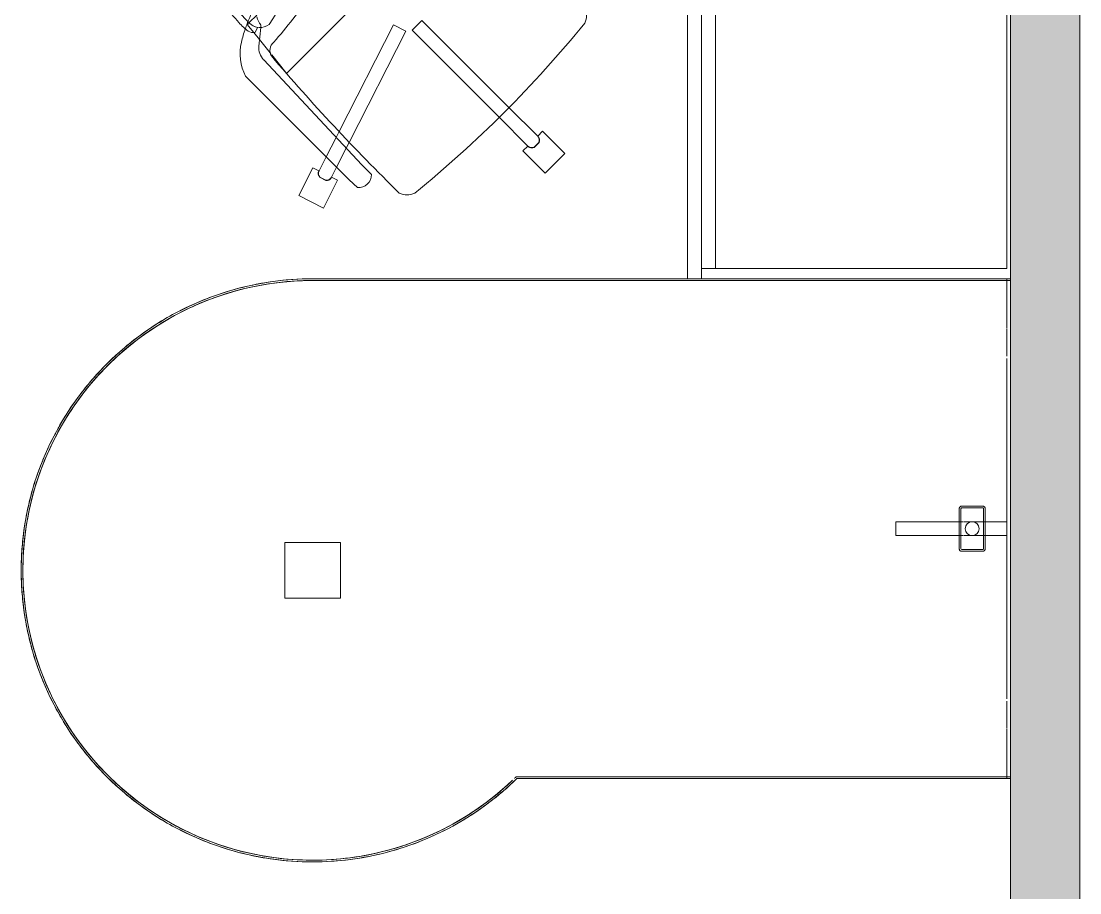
# Model space of a CAD drawing. Header units: inches. Extents: x 0 to 2535, y 0 to 2052.
# Drawn here: x 1787.1 to 1863.4, y 1925.9 to 1988.7 of the extents above; entities that cross this region are included whole.
import ezdxf

# ---------------------------------------------------------------- set-up
doc = ezdxf.new("R2010")
doc.units = ezdxf.units.IN
doc.header["$MEASUREMENT"] = 0
for name, color, linetype, lineweight in [('A-WALL-PATT', 111, 'Continuous', 13), ('I-FURN', 30, 'Continuous', 9), ('I-FURN-PNLS', 30, 'Continuous', 9), ('I-WALL', 2, 'Continuous', 13)]:
    doc.layers.add(name, color=color, linetype=linetype, lineweight=lineweight)

# ---------------------------------------------------------------- blocks, each defined once
blk = doc.blocks.new('Zira Wksta 12 - Type 1-V44-Level 07  POWER _ SIGNAL')
at = {"layer": 'I-FURN'}
for p, q in [((-58.298, 57.263), (-55.563, 54.413)), ((-55.563, 54.413), (-58.195, 57.155)), ((-55.033, 54.983), (-55.569, 54.447)), ((-52.876, 50.811), (-48.503, 55.184)), ((-55.711, 54.305), (-55.605, 54.174)), ((-55.629, 54.387), (-55.681, 54.335)), ((-55.598, 54.166), (-55.277, 53.769)), ((-54.75, 54.098), (-54.734, 54.257)), ((-45.19, 54.284), (-49.098, 46.613)), ((-45.19, 54.284), (-49.098, 46.613)), ((-44.299, 53.83), (-45.19, 54.284)), ((-44.299, 53.83), (-45.19, 54.284)), ((-43.14, 54.609), (-43.847, 53.902)), ((-43.14, 54.609), (-43.847, 53.902)), ((-36.897, 48.366), (-43.14, 54.609)), ((-36.897, 48.366), (-43.14, 54.609)), ((-55.248, 53.734), (-54.842, 53.233)), ((-55.158, 53.744), (-54.99, 54.106)), ((-54.894, 52.75), (-54.75, 54.098)), ((-48.361, 45.856), (-44.299, 53.83)), ((-48.361, 45.856), (-44.299, 53.83)), ((-43.847, 53.902), (-37.604, 47.658)), ((-43.847, 53.902), (-37.604, 47.658)), ((-54.842, 53.233), (-54.058, 52.265)), ((-54.058, 52.265), (-54.01, 52.205)), ((-53.941, 52.12), (-52.927, 50.867)), ((-47.475, 44.21), (-54.531, 51.764)), ((-55.839, 50.586), (-48.386, 43.133)), ((-52.927, 50.867), (-52.879, 50.808)), ((-34.798, 46.266), (-36.897, 48.366)), ((-34.798, 46.266), (-36.897, 48.366)), ((-37.604, 47.658), (-35.505, 45.559)), ((-37.604, 47.658), (-35.505, 45.559)), ((-49.098, 46.613), (-49.318, 46.182)), ((-49.098, 46.613), (-49.318, 46.182)), ((-34.444, 46.62), (-34.786, 46.278)), ((-34.444, 46.62), (-34.786, 46.278)), ((-32.853, 45.029), (-34.444, 46.62)), ((-32.853, 45.029), (-34.444, 46.62)), ((-49.318, 46.182), (-50.032, 44.779)), ((-49.318, 46.182), (-50.032, 44.779)), ((-48.591, 45.405), (-48.361, 45.856)), ((-48.591, 45.405), (-48.361, 45.856)), ((-35.063, 45.471), (-34.709, 45.824)), ((-35.063, 45.471), (-34.709, 45.824)), ((-34.697, 45.822), (-35.061, 45.459)), ((-34.697, 45.822), (-35.061, 45.459)), ((-49.289, 44.036), (-48.591, 45.405)), ((-49.289, 44.036), (-48.591, 45.405)), ((-35.517, 45.547), (-35.858, 45.206)), ((-35.517, 45.547), (-35.858, 45.206)), ((-35.858, 45.206), (-34.267, 43.615)), ((-35.858, 45.206), (-34.267, 43.615)), ((-34.267, 43.615), (-32.853, 45.029)), ((-34.267, 43.615), (-32.853, 45.029)), ((-50.032, 44.779), (-50.546, 43.772)), ((-50.032, 44.779), (-50.546, 43.772)), ((-50.991, 43.999), (-52.013, 41.994)), ((-50.991, 43.999), (-52.013, 41.994)), ((-50.561, 43.78), (-50.991, 43.999)), ((-50.561, 43.78), (-50.991, 43.999)), ((-49.655, 43.318), (-49.289, 44.036)), ((-49.655, 43.318), (-49.289, 44.036)), ((-46.768, 43.503), (-47.475, 44.21)), ((-50.046, 43.085), (-50.504, 43.319)), ((-50.046, 43.085), (-50.504, 43.319)), ((-50.493, 43.325), (-50.048, 43.098)), ((-50.493, 43.325), (-50.048, 43.098)), ((-50.231, 41.086), (-49.209, 43.091)), ((-50.231, 41.086), (-49.209, 43.091)), ((-49.209, 43.091), (-49.64, 43.31)), ((-49.209, 43.091), (-49.64, 43.31)), ((-48.386, 43.133), (-47.775, 42.563)), ((-52.013, 41.994), (-50.231, 41.086)), ((-52.013, 41.994), (-50.231, 41.086)), ((-53, 17), (-53, 13)), ((-49, 17), (-53, 17)), ((-53, 17), (-49, 17)), ((-53, 13), (-53, 17)), ((-49, 13), (-49, 17)), ((-49, 17), (-49, 13)), ((-53, 13), (-49, 13)), ((-49, 13), (-53, 13))]:
    blk.add_line(p, q, dxfattribs=at)
for centre, radius, start, end in [((-25.52, 36.282), 33.832, 122.22846, 147.77154), ((-76.847, 36.61), 27.198, 40.98565, 47.51182), ((-86.254, 81.008), 42.842, 319.23006, 325.02334), ((-46.772, 50.876), 9.612, 150.06659, 157.7369), ((-32.593, 54.971), 1.314, 335.04325, 24.95675), ((-53.494, 56.9), 3.739, 220.98565, 234.90642), ((-46.772, 50.876), 9.612, 158.50939, 161.00359), ((-46.772, 50.876), 9.612, 157.92701, 158.36067), ((-54.803, 55.143), 1.054, 223.82139, 259.79985), ((-54.803, 55.143), 1.054, 223.82139, 309.04463), ((-53.671, 55.165), 1.382, 192.5752, 219.91217), ((-97.293, 108.055), 84.963, 309.14745, 320.85255), ((-46.772, 50.876), 9.612, 161.00359, 166.95219), ((-55.291, 54.343), 0.613, 234.90642, 282.45732), ((-52.596, 52.226), 3.634, 166.95219, 206.82107), ((-53.509, 52.699), 1.385, 177.89216, 222.19873), ((-53.326, 52.44), 0.763, 129.23375, 210.76625), ((62.792, 151.709), 153.519, 220.47868, 225.52505), ((-35.085, 45.979), 0.406, 31.52397, 45), ((-35.085, 45.979), 0.406, 337.61986, 45), ((-35.069, 45.987), 0.407, 336.16515, 45.83485), ((-35.069, 45.987), 0.407, 336.16515, 45.83485), ((-35.085, 45.979), 0.406, 351.09589, 31.52397), ((-35.085, 45.979), 0.406, 337.61986, 351.09589), ((-35.225, 45.831), 0.407, 224.16515, 252.03303), ((-35.225, 45.831), 0.407, 224.16515, 293.83485), ((-35.217, 45.847), 0.406, 225, 238.47603), ((-35.217, 45.847), 0.406, 225, 292.38014), ((-35.217, 45.847), 0.406, 238.47603, 278.90411), ((-35.225, 45.831), 0.407, 252.03303, 265.96697), ((-35.225, 45.831), 0.407, 265.96697, 293.83485), ((-35.217, 45.847), 0.406, 278.90411, 292.38014), ((-50.201, 43.59), 0.407, 152.16515, 221.83485), ((-50.201, 43.59), 0.407, 152.16515, 221.83485), ((-50.184, 43.588), 0.406, 153, 220.38014), ((-50.184, 43.588), 0.406, 166.47603, 206.90411), ((-50.184, 43.588), 0.406, 153, 166.47603), ((-47.723, 43.518), 0.956, 266.89014, 359.10986), ((-50.184, 43.588), 0.406, 206.90411, 220.38014), ((-50.017, 43.503), 0.406, 265.61986, 333), ((-50.017, 43.503), 0.406, 265.61986, 319.52397), ((-50.005, 43.49), 0.407, 264.16515, 333.83485), ((-50.005, 43.49), 0.407, 264.16515, 319.90091), ((-50.017, 43.503), 0.406, 319.52397, 333), ((-50.005, 43.49), 0.407, 319.90091, 333.83485), ((-44.209, 43.355), 1.314, 245.04325, 294.95675)]:
    blk.add_arc(centre, radius, start, end, dxfattribs=at)
at = {"layer": 'I-FURN-PNLS'}
for p, q in [((-24, 36), (-24, 84)), ((-24, 84), (-24, 36)), ((-24, 36), (-24, 84)), ((-24, 84), (-24, 36)), ((-24, 36), (-24, 84)), ((-23, 36.75), (-23, 83.25)), ((-23, 83.25), (-23, 36.75)), ((-23, 83.25), (-23, 36.75)), ((-23, 36.75), (-23, 83.25)), ((-23, 36.75), (-23, 83.25)), ((-23, 83.25), (-23, 36.75)), ((-22, 36.75), (-22, 83.25)), ((-22, 83.25), (-22, 36.75)), ((-22, 36.75), (-22, 83.25)), ((-22, 83.25), (-22, 36.75)), ((-1, 36.75), (-1, 83.25)), ((-1, 83.25), (-1, 36.75)), ((-1, 36.75), (-1, 83.25)), ((-1, 83.25), (-1, 36.75)), ((-1, 83.25), (-1, 36.75)), ((-1, 36.75), (-1, 83.25)), ((-23, 36.75), (-22, 36.75)), ((-22, 36.75), (-23, 36.75)), ((-23, 36.75), (-1, 36.75)), ((-1, 36.75), (-23, 36.75)), ((-23, 36), (-23, 36.75)), ((-23, 36.75), (-23, 36)), ((-1, 36.75), (-23, 36.75)), ((-23, 36.75), (-23, 36)), ((-23, 36), (-23, 36.75)), ((-23, 36.75), (-1, 36.75)), ((-22, 36.75), (-1, 36.75)), ((-1, 36.75), (-22, 36.75)), ((-0.75, 36), (-51, 36)), ((-0.75, 36), (-51, 36)), ((-0.75, 36), (-51, 36)), ((-24, 36), (-51, 36)), ((-51, 35.875), (-0.75, 35.875)), ((-0.75, 35.875), (-51, 35.875)), ((-0.75, 35.875), (-51, 35.875)), ((-51, 35.875), (-0.75, 35.875)), ((-0.75, 36), (-24, 36)), ((-24, 36), (-0.75, 36)), ((-0.75, 36), (-24, 36)), ((-24, 36), (-23, 36)), ((-23, 36), (-24, 36)), ((-0.75, 36), (-24, 36)), ((-23, 36), (-0.75, 36)), ((-1, 36), (-23, 36)), ((-0.75, 36), (-1, 36)), ((-1, 36), (-1, 35.877)), ((-0.75, 36), (-1, 36)), ((-1, 36), (-0.75, 36)), ((-1, 35.877), (-1, 36)), ((-1, 35.861), (-1, 32.44)), ((-1, 32.44), (-1, 35.861)), ((-1, 32.402), (-1, 30.417)), ((-1, 30.417), (-1, 32.402)), ((-1, 30.262), (-1, 5.738)), ((-1, 18.5), (-1, 30.262)), ((-4.437, 19.437), (-4.437, 16.562)), ((-4.437, 16.562), (-4.437, 19.437)), ((-4.312, 19.437), (-4.312, 19.29)), ((-4.312, 19.29), (-4.312, 19.437)), ((-4.312, 19.255), (-4.312, 16.745)), ((-4.312, 16.745), (-4.312, 19.255)), ((-2.75, 19.625), (-4.25, 19.625)), ((-4.25, 19.625), (-2.75, 19.625)), ((-4.182, 19.5), (-4.25, 19.5)), ((-4.25, 19.5), (-4.182, 19.5)), ((-2.833, 19.5), (-4.167, 19.5)), ((-4.167, 19.5), (-2.833, 19.5)), ((-2.75, 19.5), (-2.818, 19.5)), ((-2.818, 19.5), (-2.75, 19.5)), ((-2.687, 19.29), (-2.687, 19.437)), ((-2.687, 19.437), (-2.687, 19.29)), ((-2.687, 16.745), (-2.687, 19.255)), ((-2.687, 19.255), (-2.687, 16.745)), ((-2.562, 16.562), (-2.562, 19.437)), ((-2.562, 19.437), (-2.562, 16.562)), ((-9, 18.5), (-9, 17.5)), ((-5.891, 18.5), (-9, 18.5)), ((-9, 18.5), (-5.891, 18.5)), ((-9, 17.5), (-9, 18.5)), ((-4.437, 18.5), (-5.868, 18.5)), ((-5.868, 18.5), (-4.437, 18.5)), ((-4.312, 18.5), (-4.437, 18.5)), ((-4.437, 18.5), (-4.312, 18.5)), ((-4.152, 18.5), (-4.312, 18.5)), ((-4.312, 18.5), (-4.152, 18.5)), ((-3.644, 18.5), (-4.112, 18.5)), ((-4.112, 18.5), (-3.644, 18.5)), ((-3.361, 18.5), (-3.639, 18.5)), ((-3.639, 18.5), (-3.361, 18.5)), ((-2.888, 18.5), (-3.356, 18.5)), ((-3.356, 18.5), (-2.888, 18.5)), ((-2.687, 18.5), (-2.848, 18.5)), ((-2.848, 18.5), (-2.687, 18.5)), ((-2.563, 18.5), (-2.687, 18.5)), ((-2.687, 18.5), (-2.563, 18.5)), ((-1, 18.5), (-2.562, 18.5)), ((-2.562, 18.5), (-1, 18.5)), ((-1, 17.5), (-1, 18.5)), ((-1, 18.5), (-1, 17.5)), ((-1, 17.5), (-1, 18.5)), ((-9, 17.5), (-7.549, 17.5)), ((-7.549, 17.5), (-9, 17.5)), ((-7.527, 17.5), (-4.437, 17.5)), ((-4.437, 17.5), (-7.527, 17.5)), ((-4.437, 17.5), (-4.312, 17.5)), ((-4.312, 17.5), (-4.437, 17.5)), ((-4.312, 17.5), (-4.152, 17.5)), ((-4.152, 17.5), (-4.312, 17.5)), ((-4.112, 17.5), (-3.644, 17.5)), ((-3.644, 17.5), (-4.112, 17.5)), ((-3.639, 17.5), (-3.361, 17.5)), ((-3.361, 17.5), (-3.639, 17.5)), ((-3.356, 17.5), (-2.888, 17.5)), ((-2.888, 17.5), (-3.356, 17.5)), ((-2.848, 17.5), (-2.687, 17.5)), ((-2.687, 17.5), (-2.848, 17.5)), ((-2.687, 17.5), (-2.562, 17.5)), ((-2.562, 17.5), (-2.687, 17.5)), ((-2.562, 17.5), (-1, 17.5)), ((-1, 17.5), (-2.562, 17.5)), ((-1, 5.738), (-1, 17.5)), ((-4.312, 16.71), (-4.312, 16.562)), ((-4.312, 16.562), (-4.312, 16.71)), ((-4.25, 16.5), (-4.182, 16.5)), ((-4.182, 16.5), (-4.25, 16.5)), ((-4.25, 16.375), (-2.75, 16.375)), ((-2.75, 16.375), (-4.25, 16.375)), ((-4.167, 16.5), (-2.833, 16.5)), ((-2.833, 16.5), (-4.167, 16.5)), ((-2.818, 16.5), (-2.75, 16.5)), ((-2.75, 16.5), (-2.818, 16.5)), ((-2.687, 16.562), (-2.687, 16.71)), ((-2.687, 16.71), (-2.687, 16.562)), ((-1, 5.583), (-1, 3.598)), ((-1, 3.598), (-1, 5.583)), ((-1, 3.566), (-1, 0.125)), ((-1, 0.125), (-1, 3.566)), ((-0.75, 0.125), (-36.354, 0.125)), ((-36.354, 0.125), (-0.75, 0.125)), ((-36.354, 0.125), (-0.75, 0.125)), ((-0.75, 0.125), (-36.354, 0.125)), ((-36.303, 0), (-0.75, 0)), ((-1, 0.122), (-1, 0)), ((-1, 0), (-1, 0.122)), ((-36.303, 0), (-0.75, 0)), ((-36.303, 0), (-0.75, 0)), ((-0.75, 0), (-36.303, 0)), ((-1, 0), (-0.75, 0)), ((-0.75, 0), (-1, 0))]:
    blk.add_line(p, q, dxfattribs=at)
for centre, radius, start, end in [((-51, 15), 21, 90, 270), ((-51, 15), 21, 90, 270), ((-51, 15), 20.875, 90, 180), ((-51, 15), 20.875, 90, 180), ((-51, 15), 20.875, 90, 147.27273), ((-51, 15), 21, 90, 98.38202), ((-51, 15), 21, 90, 98.38202), ((-51, 15), 20.875, 90, 98.18182), ((-51, 15), 21, 106.76444, 110.10307), ((-51, 15), 21, 106.76444, 110.10307), ((-51, 15), 21, 101.16837, 106.76444), ((-51, 15), 21, 101.16837, 106.76444), ((-51, 15), 20.875, 98.18182, 106.36364), ((-51, 15), 21, 98.38202, 101.16837), ((-51, 15), 21, 98.38202, 101.16837), ((-51, 15), 21, 110.10307, 115.14733), ((-51, 15), 21, 110.10307, 115.14733), ((-51, 15), 20.875, 106.36364, 114.54545), ((-51, 15), 20.875, 114.54545, 130.90909), ((-51, 15), 21, 115.14733, 118.71869), ((-51, 15), 21, 115.14733, 118.71869), ((-51, 15), 21, 118.71869, 123.53081), ((-51, 15), 21, 118.71869, 123.53081), ((-51, 15), 21, 123.53081, 127.22796), ((-51, 15), 21, 123.53081, 127.22796), ((-51, 15), 21, 127.22796, 131.91499), ((-51, 15), 21, 127.22796, 131.91499), ((-51, 15), 20.875, 130.90909, 171.81818), ((-51, 15), 21, 131.91499, 135.6889), ((-51, 15), 21, 131.91499, 135.6889), ((-51, 15), 21, 135.6889, 140.30003), ((-51, 15), 21, 135.6889, 140.30003), ((-51, 15), 21, 140.30003, 144.12384), ((-51, 15), 21, 140.30003, 144.12384), ((-51, 15), 21, 144.12384, 148.68613), ((-51, 15), 21, 144.12384, 148.68613), ((-51, 15), 20.875, 147.27273, 180), ((-51, 15), 21, 150.28592, 152.54318), ((-51, 15), 21, 150.28592, 152.54318), ((-51, 15), 21, 148.68613, 150.2368), ((-51, 15), 21, 148.68613, 150.2368), ((-51, 15), 21, 152.54318, 157.07354), ((-51, 15), 21, 152.54318, 157.07354), ((-51, 15), 21, 157.07354, 158.94016), ((-51, 15), 21, 157.07354, 158.94016), ((-51, 15), 21, 159.046, 160.95245), ((-51, 15), 21, 159.046, 160.95245), ((-51, 15), 21, 160.95245, 165.46261), ((-51, 15), 21, 160.95245, 165.46261), ((-51, 15), 21, 165.46261, 169.35484), ((-51, 15), 21, 165.46261, 169.35484), ((-4.25, 19.437), 0.187, 90, 180), ((-4.25, 19.437), 0.187, 165, 180), ((-4.25, 19.437), 0.187, 90, 165), ((-4.25, 19.437), 0.0625, 90, 180), ((-4.25, 19.437), 0.0625, 135, 180), ((-4.25, 19.437), 0.0625, 90, 135), ((-2.75, 19.437), 0.188, 360, 90), ((-2.75, 19.437), 0.187, 15, 90), ((-2.75, 19.437), 0.0625, 75, 90), ((-2.75, 19.437), 0.0625, 0, 90), ((-2.75, 19.437), 0.0625, 45, 75), ((-2.75, 19.437), 0.0625, 15, 45), ((-2.75, 19.437), 0.0625, 360, 15), ((-2.75, 19.437), 0.187, 0, 15), ((-51, 15), 21, 169.35484, 173.85378), ((-51, 15), 21, 169.35484, 173.85378), ((-3.5, 18), 0.5, 90, 270), ((-3.5, 18), 0.5, 90, 270), ((-3.5, 18), 0.5, 270, 90), ((-3.5, 18), 0.5, 270, 90), ((-51, 15), 20.875, 171.81818, 180), ((-51, 15), 21, 173.85378, 177.75233), ((-51, 15), 21, 173.85378, 177.75233), ((-4.25, 16.562), 0.187, 180, 270), ((-4.25, 16.562), 0.188, 180, 195), ((-4.25, 16.562), 0.187, 195, 270), ((-4.25, 16.562), 0.0625, 180, 270), ((-4.25, 16.562), 0.0625, 180, 270), ((-2.75, 16.562), 0.187, 270, 0), ((-2.75, 16.562), 0.0625, 270, 0), ((-2.75, 16.562), 0.188, 270, 345), ((-2.75, 16.562), 0.0625, 270, 300), ((-2.75, 16.562), 0.0625, 300, 330), ((-2.75, 16.562), 0.0625, 330, 0), ((-2.75, 16.562), 0.187, 345, 0), ((-51, 15), 21, 177.75233, 180), ((-51, 15), 21, 177.75233, 180), ((-51, 15), 21, 180, 182.24767), ((-51, 15), 21, 180, 182.24767), ((-51, 15), 20.875, 180, 188.18182), ((-51, 15), 20.875, 180, 270), ((-51, 15), 20.875, 180, 220.90909), ((-51, 15), 20.875, 180, 270), ((-51, 15), 21, 182.24767, 186.14622), ((-51, 15), 21, 182.24767, 186.14622), ((-51, 15), 21, 186.14622, 190.64516), ((-51, 15), 21, 186.14622, 190.64516), ((-51, 15), 20.875, 188.18182, 204.54545), ((-51, 15), 21, 190.64516, 194.53739), ((-51, 15), 21, 190.64516, 194.53739), ((-51, 15), 21, 194.53739, 199.04755), ((-51, 15), 21, 194.53739, 199.04755), ((-51, 15), 21, 199.04755, 201.05984), ((-51, 15), 21, 199.04755, 201.05984), ((-51, 15), 21, 201.13026, 202.92646), ((-51, 15), 21, 201.13026, 202.92646), ((-51, 15), 21, 202.92646, 207.45682), ((-51, 15), 21, 202.92646, 207.45682), ((-51, 15), 20.875, 204.54545, 237.27273), ((-51, 15), 21, 207.45682, 211.31387), ((-51, 15), 21, 207.45682, 211.31387), ((-51, 15), 21, 211.31387, 215.87616), ((-51, 15), 21, 211.31387, 215.87616), ((-51, 15), 21, 215.87616, 219.69997), ((-51, 15), 21, 215.87616, 219.69997), ((-51, 15), 21, 219.69997, 224.3111), ((-51, 15), 21, 219.69997, 224.3111), ((-51, 15), 20.875, 220.90909, 229.09091), ((-51, 15), 21, 224.3111, 228.08501), ((-51, 15), 21, 224.3111, 228.08501), ((-51, 15), 21, 270, 314.41531), ((-51, 15), 20.875, 314.12733, 314.36622), ((-51, 15), 20.875, 314.12733, 314.36622), ((-51, 15), 20.875, 314.12733, 314.36622), ((-51, 15), 20.875, 314.12733, 314.36622), ((-51, 15), 20.875, 314.36622, 314.5552), ((-51, 15), 20.875, 314.36622, 314.5552), ((-51, 15), 20.875, 314.36622, 314.5552), ((-51, 15), 20.875, 314.36622, 314.5552), ((-51, 15), 21, 228.08501, 232.77204), ((-51, 15), 21, 228.08501, 232.77204), ((-51, 15), 21, 270, 314.41531), ((-51, 15), 21, 270, 314.41531), ((-51, 15), 20.875, 270, 313.60546), ((-51, 15), 20.875, 277.42587, 313.60546), ((-51, 15), 20.875, 292.2776, 313.60546), ((-51, 15), 20.875, 307.12933, 313.60546), ((-51, 15), 21, 307.01276, 314.41531), ((-51, 15), 20.875, 229.09091, 270), ((-51, 15), 21, 232.77204, 236.46919), ((-51, 15), 21, 232.77204, 236.46919), ((-51, 15), 20.875, 299.70347, 307.12933), ((-51, 15), 21, 299.61021, 307.01276), ((-51, 15), 21, 236.46919, 241.28131), ((-51, 15), 21, 236.46919, 241.28131), ((-51, 15), 20.875, 237.27273, 261.81818), ((-51, 15), 21, 241.28131, 244.85267), ((-51, 15), 21, 241.28131, 244.85267), ((-51, 15), 20.875, 292.2776, 299.70347), ((-51, 15), 21, 292.20765, 299.61021), ((-51, 15), 21, 244.85267, 249.89693), ((-51, 15), 21, 244.85267, 249.89693), ((-51, 15), 20.875, 284.85173, 292.2776), ((-51, 15), 20.875, 284.85173, 292.2776), ((-51, 15), 21, 284.8051, 292.20765), ((-51, 15), 21, 249.89693, 253.23556), ((-51, 15), 21, 249.89693, 253.23556), ((-51, 15), 21, 253.23556, 258.83163), ((-51, 15), 21, 253.23556, 258.83163), ((-51, 15), 21, 270, 284.8051), ((-51, 15), 20.875, 277.42587, 284.85173), ((-51, 15), 20.875, 277.42587, 284.85173), ((-51, 15), 21, 258.83163, 261.61798), ((-51, 15), 21, 258.83163, 261.61798), ((-51, 15), 21, 261.61798, 261.81818), ((-51, 15), 21, 261.61798, 270), ((-51, 15), 21, 261.81818, 270), ((-51, 15), 20.875, 261.81818, 270), ((-51, 15), 20.875, 270, 277.42587), ((-51, 15), 20.875, 270, 277.42587), ((-51, 15), 20.875, 270, 277.42587)]:
    blk.add_arc(centre, radius, start, end, dxfattribs=at)

msp = doc.modelspace()

# ---------------------------------------------------------------- hatches: boundary and pattern name
at = {"layer": 'A-WALL-PATT', "lineweight": 9}
msp.add_hatch(color=7, dxfattribs=at).paths.add_polyline_path([(1863.376, 1829.314), (1863.376, 2035.533), (1858.376, 2035.533), (1858.376, 1829.314)], flags=0)

# ---------------------------------------------------------------- linework, layer by layer
at = {"layer": 'I-WALL', "color": 8, "lineweight": 20}
for p, q in [((1858.376, 2035.533), (1858.376, 1829.314)), ((1863.376, 1829.314), (1863.376, 2035.533))]:
    msp.add_line(p, q, dxfattribs=at)

# ---------------------------------------------------------------- block references
at = {"layer": 'I-FURN'}
msp.add_blockref('Zira Wksta 12 - Type 1-V44-Level 07  POWER _ SIGNAL', (1859.126, 1934.167), dxfattribs=at)

doc.saveas('drawing.dxf')
